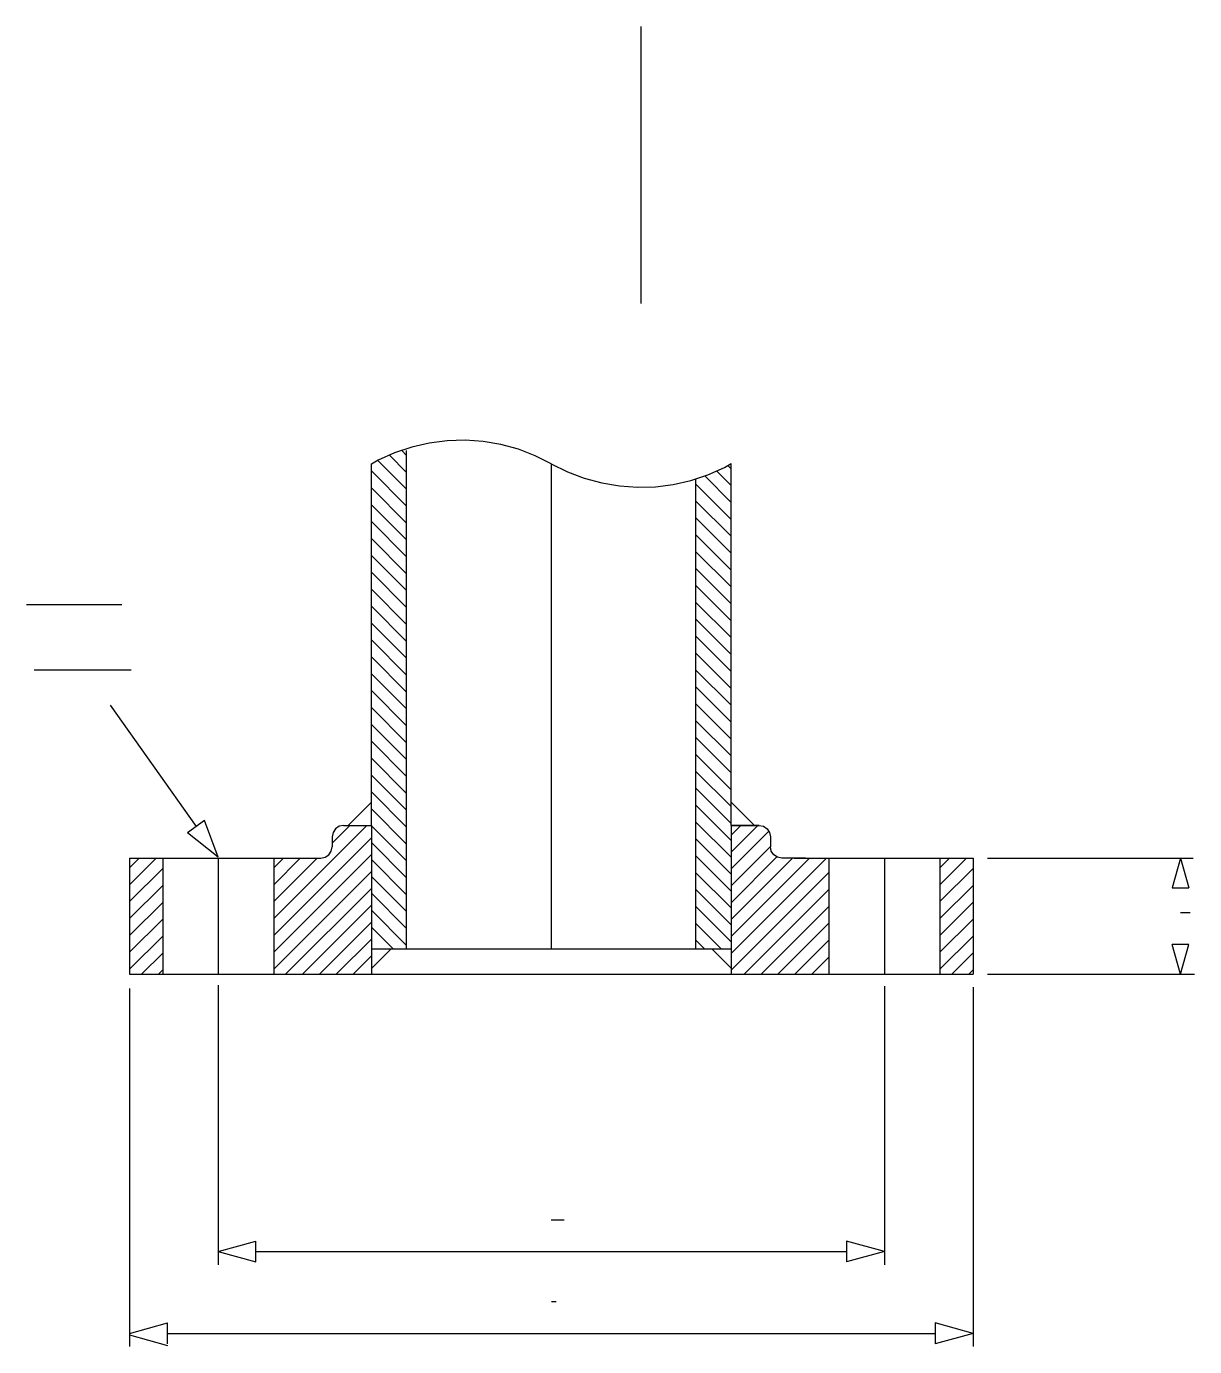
# Model space of a CAD drawing. Extents: x 528 to 1262, y 214 to 1043.
import ezdxf

# ---------------------------------------------------------------- set-up
doc = ezdxf.new("R2010")
doc.units = 0
doc.header["$MEASUREMENT"] = 0
doc.layers.get('0').update_dxf_attribs({"linetype": 'CONTINUOUS'})
doc.layers.add('-1', color=7, linetype='CONTINUOUS')
doc.layers.add('1', color=7, linetype='CONTINUOUS')

msp = doc.modelspace()

# ---------------------------------------------------------------- linework, layer by layer
at = {"layer": '-1', "color": 2, "linetype": 'Continuous'}
for p, q in [((528.49, 680.03), (588.49, 680.03)), ((533.36, 639.07), (594.36, 639.07))]:
    msp.add_line(p, q, dxfattribs=at)
at = {"layer": '-1', "color": 3, "linetype": 'Continuous'}
for p, q in [((635.22, 540.75), (581.32, 616.89)), ((640.23, 544.42), (629.64, 536.69)), ((648.92, 521.4), (640.23, 544.42)), ((648.92, 521.4), (629.64, 536.69))]:
    msp.add_line(p, q, dxfattribs=at)
at = {"linetype": 'Continuous'}
msp.add_line((914.56, 868.97), (914.56, 1043.03), dxfattribs=at)
at = {"layer": '1', "color": 4, "linetype": 'Continuous'}
for p, q in [((781.48, 781.44), (770.45, 778.92)), ((792.71, 782.87), (781.48, 781.44)), ((804.02, 783.18), (792.71, 782.87)), ((815.31, 782.39), (804.02, 783.18)), ((826.46, 780.5), (815.31, 782.39)), ((837.38, 777.52), (826.46, 780.5)), ((759.72, 775.33), (749.39, 770.71)), ((767.24, 763.01), (756.31, 773.94)), ((770.45, 778.92), (759.72, 775.33)), ((767.24, 773.61), (763.96, 776.9)), ((767.24, 463.96), (767.24, 776.74)), ((847.95, 773.48), (837.38, 777.52)), ((858.08, 768.43), (847.95, 773.48)), ((745.12, 541.34), (745.12, 768.43)), ((767.24, 741.8), (745.12, 763.91)), ((749.39, 770.71), (745.13, 768.28)), ((767.24, 752.4), (749.09, 770.56)), ((858.08, 768.43), (858.08, 463.96)), ((858.08, 768.43), (868.21, 763.38)), ((868.21, 763.38), (878.78, 759.34)), ((956.45, 761.53), (966.78, 766.15)), ((971.04, 754.71), (961.92, 763.83)), ((966.78, 766.15), (971.03, 768.58)), ((971.04, 765.31), (969.02, 767.33)), ((971.03, 541.34), (971.03, 768.58)), ((878.78, 759.34), (889.7, 756.37)), ((889.7, 756.37), (900.85, 754.47)), ((900.85, 754.47), (912.14, 753.68)), ((923.46, 754), (934.68, 755.42)), ((934.68, 755.42), (945.71, 757.94)), ((945.71, 757.94), (956.45, 761.53)), ((948.92, 463.96), (948.92, 758.88)), ((971.05, 733.48), (948.92, 755.61)), ((971.04, 744.1), (954.39, 760.75)), ((767.24, 731.19), (745.12, 753.31)), ((912.14, 753.68), (923.46, 754)), ((767.24, 720.58), (745.12, 742.7)), ((971.04, 722.89), (948.92, 745.01)), ((767.24, 709.98), (745.12, 732.09)), ((971.04, 712.28), (948.92, 734.4)), ((767.24, 699.37), (745.12, 721.49)), ((971.05, 701.67), (948.92, 723.79)), ((971.04, 691.07), (948.92, 713.19)), ((767.24, 688.76), (745.12, 710.88)), ((767.24, 678.16), (745.12, 700.27)), ((971.04, 680.46), (948.92, 702.58)), ((767.24, 667.55), (745.12, 689.67)), ((971.05, 669.85), (948.92, 691.97)), ((971.04, 659.25), (948.92, 681.37)), ((767.24, 656.94), (745.12, 679.06)), ((767.24, 646.34), (745.12, 668.45)), ((971.04, 648.64), (948.92, 670.76)), ((767.24, 635.73), (745.12, 657.85)), ((971.05, 638.03), (948.92, 660.15)), ((767.24, 625.12), (745.12, 647.24)), ((971.04, 627.43), (948.92, 649.55)), ((971.04, 616.82), (948.92, 638.94)), ((767.24, 614.52), (745.12, 636.63)), ((767.24, 603.91), (745.12, 626.03)), ((971.05, 606.21), (948.92, 628.34)), ((767.24, 593.3), (745.12, 615.42)), ((971.04, 595.61), (948.92, 617.73)), ((971.04, 585), (948.92, 607.12)), ((767.24, 582.7), (745.12, 604.81)), ((767.24, 572.09), (745.12, 594.21)), ((971.05, 574.39), (948.92, 596.52)), ((767.24, 561.48), (745.12, 583.6)), ((971.04, 563.79), (948.92, 585.91)), ((767.24, 550.88), (745.12, 573)), ((971.04, 553.18), (948.92, 575.3)), ((971.05, 542.57), (948.92, 564.7)), ((730.49, 541.34), (745.13, 555.99)), ((767.24, 540.27), (745.12, 562.39)), ((985.67, 541.34), (971.03, 555.99)), ((767.24, 529.66), (745.12, 551.78)), ((971.04, 531.97), (948.92, 554.09)), ((683.78, 482.92), (742.21, 541.34)), ((720.46, 530.2), (731.6, 541.34)), ((767.24, 519.06), (745.12, 541.18)), ((971.04, 521.36), (948.92, 543.48)), ((971.03, 535.27), (977.11, 541.34)), ((971.03, 524.66), (987.71, 541.34)), ((683.78, 472.31), (745.12, 533.65)), ((767.24, 508.45), (745.12, 530.57)), ((971.05, 510.75), (948.92, 532.88)), ((971.03, 514.05), (994.75, 537.77)), ((683.78, 461.7), (745.12, 523.05)), ((971.04, 500.15), (948.92, 522.27)), ((971.03, 503.45), (995.72, 528.13)), ((593.32, 514.74), (599.4, 520.81)), ((593.32, 504.13), (610, 520.81)), ((593.32, 493.52), (614.06, 514.27)), ((648.92, 520.81), (648.92, 447.96)), ((683.78, 514.74), (689.86, 520.81)), ((683.78, 504.13), (700.46, 520.81)), ((683.78, 493.52), (711.07, 520.81)), ((767.24, 497.84), (745.12, 519.96)), ((971.03, 492.84), (999.74, 521.55)), ((971.03, 482.23), (1009.61, 520.81)), ((971.03, 471.63), (1020.22, 520.81)), ((971.03, 461.02), (1030.82, 520.81)), ((1067.24, 520.81), (1067.24, 447.96)), ((1102.1, 514.74), (1108.18, 520.81)), ((1102.1, 504.13), (1118.78, 520.81)), ((1102.1, 493.52), (1122.89, 514.31)), ((683.78, 451.1), (745.12, 512.44)), ((767.24, 487.24), (745.12, 509.36)), ((971.04, 489.54), (948.92, 511.66)), ((971.03, 450.41), (1032.38, 511.76)), ((593.32, 482.92), (614.06, 503.66)), ((691.25, 447.96), (745.12, 501.83)), ((767.24, 476.63), (745.12, 498.75)), ((971.05, 478.93), (948.92, 501.06)), ((979.18, 447.96), (1032.38, 501.16)), ((1102.1, 482.92), (1122.89, 503.7)), ((593.32, 472.31), (614.06, 493.05)), ((701.85, 447.96), (745.12, 491.23)), ((971.04, 468.33), (948.92, 490.45)), ((989.79, 447.96), (1032.38, 490.55)), ((1102.1, 472.31), (1122.89, 493.1)), ((593.32, 461.7), (614.06, 482.45)), ((767.24, 466.02), (745.12, 488.14)), ((1102.1, 461.7), (1122.89, 482.49)), ((712.46, 447.96), (745.12, 480.62)), ((758.7, 463.96), (745.12, 477.54)), ((964.81, 463.96), (948.92, 479.84)), ((1000.39, 447.96), (1032.38, 479.94)), ((1000.39, 447.96), (1032.38, 479.94)), ((593.32, 451.1), (614.06, 471.84)), ((723.07, 447.96), (745.12, 470.01)), ((954.2, 463.96), (948.91, 469.24)), ((1011, 447.96), (1032.38, 469.34)), ((1102.1, 451.1), (1122.89, 471.88)), ((600.79, 447.96), (614.06, 461.23)), ((733.67, 447.96), (745.12, 459.41)), ((745.12, 463.96), (971.03, 463.96)), ((745.12, 451.61), (757.46, 463.96)), ((971.03, 451.81), (958.89, 463.96)), ((971.04, 457.72), (971.03, 457.73)), ((1021.61, 447.96), (1032.38, 458.73)), ((1109.57, 447.96), (1122.89, 461.28)), ((611.39, 447.96), (614.06, 450.63)), ((1120.17, 447.96), (1122.89, 450.67))]:
    msp.add_line(p, q, dxfattribs=at)
at = {"layer": '1', "color": 7, "linetype": 'Continuous'}
for p, q in [((722.56, 539.28), (721.03, 536.98)), ((724.85, 540.81), (722.56, 539.28)), ((727.55, 541.34), (724.85, 540.81)), ((727.54, 541.34), (745.12, 541.34)), ((745.12, 541.34), (745.12, 447.96)), ((971.03, 541.34), (988.61, 541.34)), ((971.03, 541.34), (971.03, 447.96)), ((988.62, 541.34), (971.04, 541.34)), ((988.61, 541.34), (991.31, 540.81)), ((991.31, 540.81), (993.6, 539.28)), ((993.6, 539.28), (995.14, 536.98)), ((721.03, 536.98), (720.49, 534.28)), ((720.49, 534.28), (720.49, 527.87)), ((995.14, 536.98), (995.67, 534.28)), ((995.67, 534.28), (995.67, 527.87)), ((716.13, 521.35), (718.42, 522.88)), ((718.42, 522.88), (719.95, 525.17)), ((719.95, 525.17), (720.49, 527.87)), ((996.21, 525.17), (995.67, 527.87)), ((997.74, 522.88), (996.21, 525.17)), ((1000.03, 521.35), (997.74, 522.88)), ((593.32, 520.81), (593.32, 447.96)), ((593.32, 520.81), (705.53, 520.81)), ((614.06, 520.81), (614.06, 447.96)), ((683.78, 520.81), (683.78, 447.96)), ((698.88, 520.81), (713.43, 520.81)), ((713.43, 520.81), (716.13, 521.35)), ((1002.73, 520.81), (1000.03, 521.35)), ((1017.62, 520.81), (1002.73, 520.81)), ((1010.63, 520.81), (1122.89, 520.81)), ((1032.38, 520.81), (1032.38, 447.96)), ((1102.1, 520.81), (1102.1, 447.96)), ((1122.89, 520.81), (1122.89, 447.96)), ((593.32, 447.96), (1122.89, 447.96))]:
    msp.add_line(p, q, dxfattribs=at)
at = {"layer": '1', "color": 3, "linetype": 'Continuous'}
for p, q in [((1131.89, 520.81), (1261.19, 520.81)), ((1253.19, 520.81), (1248.01, 502.1)), ((1253.19, 520.81), (1258.36, 502.1)), ((1248.01, 502.1), (1258.36, 502.1)), ((1253.19, 447.96), (1248.01, 466.67)), ((1258.36, 466.67), (1248.01, 466.67)), ((1253.19, 447.96), (1258.36, 466.67)), ((1131.89, 447.96), (1262, 447.96)), ((648.92, 441), (648.92, 265.52)), ((1067.24, 440.44), (1067.24, 265.52)), ((1122.89, 439.71), (1122.89, 214.13)), ((593.32, 439), (593.32, 214.13)), ((648.92, 273.82), (672.63, 280.37)), ((648.92, 273.82), (672.63, 267.26)), ((672.63, 267.26), (672.63, 280.37)), ((672.63, 273.82), (1043.53, 273.82)), ((1067.24, 273.82), (1043.53, 280.37)), ((1043.53, 280.37), (1043.53, 267.26)), ((1067.24, 273.82), (1043.53, 267.26)), ((593.32, 222.43), (617.03, 228.99)), ((617.03, 215.87), (617.03, 228.99)), ((1122.89, 222.43), (1099.17, 228.99)), ((1099.17, 228.99), (1099.17, 215.87)), ((593.32, 221.43), (617.03, 214.88)), ((617.03, 222.43), (1099.17, 222.43)), ((1122.89, 222.43), (1099.17, 215.87))]:
    msp.add_line(p, q, dxfattribs=at)
at = {"layer": '1', "color": 5, "linetype": 'Continuous'}
for p, q in [((1253.19, 486.7), (1259.19, 486.7)), ((858.09, 293.82), (866.09, 293.82)), ((858.11, 242.43), (861.11, 242.43))]:
    msp.add_line(p, q, dxfattribs=at)

doc.saveas('drawing.dxf')
